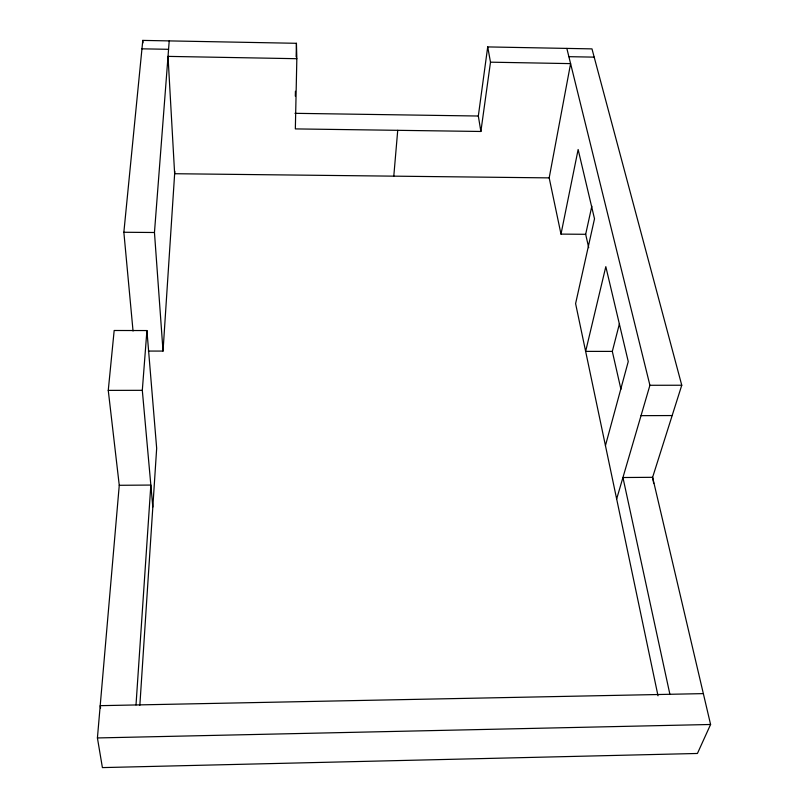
<?xml version="1.0" encoding="UTF-8"?>
<svg xmlns="http://www.w3.org/2000/svg" width="808" height="808" viewBox="0 0 808 808"><rect width="100%" height="100%" fill="white"/><g stroke="black" fill="none" stroke-linecap="round" stroke-linejoin="round"><path stroke-width="1.21" d="M295.314 96.162L295.425 91.253M296.142 56.833L296.425 43.299L142.784 40.4L123.856 232.26L133.047 331.048M296.425 43.299L296.839 58.701L295.344 128.906L480.881 131.472L490.496 62.176L487.709 46.915L591.981 48.884L681.76 385.234L652.611 477.316L653.712 483.497M139.855 705.253L156.671 448.299L146.915 330.553L114.17 330.492L108.262 390.385L119.261 485.295L97.415 737.946L102.404 767.6L697.425 753.47L710.585 724.483L652.611 477.316L622.938 477.518L669.893 694.294M148.359 351.066L163.034 351.076L174.801 171.326M136.007 704.95L150.844 485.063L119.261 485.295M152.823 507.04L142.309 390.325L146.915 330.553M163.034 351.076L154.459 232.502L169.215 40.895M393.789 176.154L397.728 130.32M480.881 131.472L478.326 116.019L487.709 46.915M588.719 247.692L585.669 234.3L560.994 234.108L549.188 177.881L570.6 63.62L490.496 62.176M560.994 234.108L578.134 149.51L594.506 218.796L575.599 303.606L658.015 695.789M585.669 234.3L591.84 206.151M620.928 389.274L612.312 351.399L619.473 323.604M605.445 445.612L628.25 361.58L605.818 266.65L585.638 351.379L612.312 351.399M616.655 498.97L649.915 385.285L566.842 48.409M97.415 737.946L710.585 724.483M703.354 693.617L100.212 705.667L100.586 708.01M641.037 415.655L672.165 415.554M649.915 385.285L681.76 385.234M108.262 390.385L142.309 390.325M123.856 232.26L154.459 232.502M549.188 177.881L174.639 173.72L168.024 56.388L296.839 58.701M294.96 113.322L478.326 116.019M141.956 48.823L168.569 49.308M568.883 56.671L594.183 57.136M142.784 40.4L142.966 42.895"/></g></svg>
